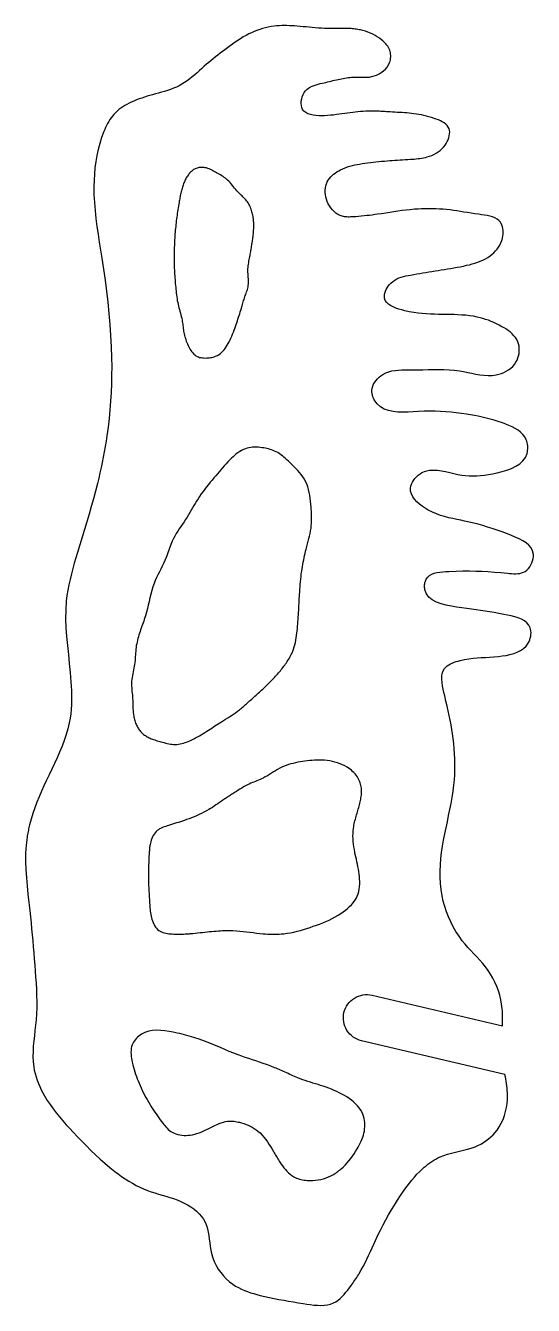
# Model space of a CAD drawing. Extents: x 0 to 235, y 0 to 140.
# Drawn here: x 173.14 to 189.4, y 98.26 to 139.23 of the extents above; entities that cross this region are included whole.
import ezdxf

# ---------------------------------------------------------------- set-up
doc = ezdxf.new("R2010")
doc.units = 0
doc.layers.add('CK_LEVEL_1', color=1, linetype='CONTINUOUS')

msp = doc.modelspace()

# ---------------------------------------------------------------- linework, layer by layer
at = {"layer": 'CK_LEVEL_1'}
msp.add_lwpolyline([(173.27, 113.648), (173.259, 113.603), (173.248, 113.559), (173.238, 113.515), (173.229, 113.47), (173.22, 113.426), (173.211, 113.381), (173.203, 113.336), (173.196, 113.291), (173.189, 113.247), (173.158, 112.991), (173.143, 112.732), (173.141, 112.473), (173.149, 112.211), (173.165, 111.949), (173.188, 111.686), (173.216, 111.423), (173.245, 111.16), (173.274, 110.897), (173.295, 110.703), (173.315, 110.509), (173.333, 110.315), (173.351, 110.121), (173.368, 109.928), (173.385, 109.735), (173.401, 109.542), (173.417, 109.349), (173.433, 109.156), (173.448, 108.961), (173.463, 108.767), (173.476, 108.572), (173.486, 108.377), (173.494, 108.182), (173.498, 107.986), (173.497, 107.79), (173.49, 107.594), (173.477, 107.398), (173.461, 107.23), (173.442, 107.061), (173.423, 106.893), (173.404, 106.725), (173.388, 106.558), (173.378, 106.391), (173.375, 106.225), (173.382, 106.059), (173.401, 105.895), (173.42, 105.787), (173.445, 105.68), (173.475, 105.574), (173.51, 105.469), (173.549, 105.365), (173.593, 105.263), (173.641, 105.162), (173.692, 105.062), (173.746, 104.965), (173.832, 104.823), (173.924, 104.685), (174.02, 104.551), (174.121, 104.421), (174.226, 104.293), (174.333, 104.168), (174.443, 104.044), (174.555, 103.922), (174.668, 103.801), (174.807, 103.654), (174.948, 103.507), (175.09, 103.362), (175.234, 103.22), (175.38, 103.079), (175.529, 102.942), (175.682, 102.807), (175.838, 102.676), (175.998, 102.549), (176.106, 102.467), (176.217, 102.387), (176.329, 102.311), (176.443, 102.237), (176.559, 102.167), (176.677, 102.102), (176.797, 102.041), (176.919, 101.985), (177.042, 101.935), (177.159, 101.894), (177.277, 101.857), (177.396, 101.822), (177.516, 101.788), (177.637, 101.754), (177.757, 101.718), (177.878, 101.679), (177.998, 101.636), (178.117, 101.586), (178.224, 101.535), (178.329, 101.478), (178.431, 101.416), (178.528, 101.347), (178.618, 101.273), (178.702, 101.193), (178.777, 101.108), (178.841, 101.017), (178.895, 100.92), (178.936, 100.819), (178.967, 100.713), (178.99, 100.604), (179.008, 100.492), (179.022, 100.377), (179.036, 100.262), (179.05, 100.146), (179.069, 100.031), (179.093, 99.917), (179.132, 99.786), (179.181, 99.659), (179.241, 99.536), (179.31, 99.419), (179.388, 99.307), (179.474, 99.202), (179.568, 99.105), (179.669, 99.015), (179.777, 98.935), (179.865, 98.878), (179.957, 98.827), (180.052, 98.78), (180.149, 98.738), (180.247, 98.701), (180.347, 98.666), (180.448, 98.635), (180.549, 98.607), (180.651, 98.58), (180.802, 98.543), (180.953, 98.509), (181.103, 98.478), (181.254, 98.449), (181.407, 98.421), (181.56, 98.394), (181.716, 98.369), (181.873, 98.343), (182.034, 98.318), (182.146, 98.3), (182.259, 98.284), (182.372, 98.27), (182.484, 98.261), (182.594, 98.258), (182.702, 98.263), (182.806, 98.276), (182.906, 98.301), (183.002, 98.337), (183.076, 98.377), (183.147, 98.425), (183.214, 98.48), (183.279, 98.541), (183.34, 98.607), (183.4, 98.677), (183.457, 98.749), (183.512, 98.822), (183.566, 98.896), (183.597, 98.939), (183.627, 98.982), (183.657, 99.025), (183.687, 99.067), (183.716, 99.11), (183.744, 99.153), (183.772, 99.196), (183.8, 99.239), (183.826, 99.283), (183.891, 99.394), (183.953, 99.508), (184.013, 99.624), (184.07, 99.742), (184.126, 99.86), (184.181, 99.98), (184.235, 100.099), (184.29, 100.219), (184.345, 100.338), (184.424, 100.505), (184.505, 100.67), (184.589, 100.833), (184.676, 100.995), (184.765, 101.155), (184.857, 101.314), (184.951, 101.471), (185.049, 101.626), (185.15, 101.779), (185.218, 101.88), (185.289, 101.981), (185.361, 102.08), (185.436, 102.177), (185.513, 102.272), (185.592, 102.365), (185.675, 102.456), (185.761, 102.544), (185.85, 102.628), (185.907, 102.679), (185.966, 102.729), (186.026, 102.777), (186.088, 102.822), (186.15, 102.866), (186.215, 102.907), (186.28, 102.945), (186.347, 102.981), (186.415, 103.013), (186.535, 103.06), (186.657, 103.1), (186.782, 103.134), (186.908, 103.164), (187.035, 103.194), (187.162, 103.223), (187.288, 103.256), (187.412, 103.294), (187.535, 103.338), (187.625, 103.378), (187.714, 103.423), (187.8, 103.473), (187.883, 103.528), (187.962, 103.587), (188.038, 103.652), (188.109, 103.72), (188.176, 103.793), (188.238, 103.87), (188.311, 103.978), (188.375, 104.092), (188.43, 104.211), (188.476, 104.335), (188.512, 104.461), (188.54, 104.591), (188.56, 104.721), (188.571, 104.852), (188.573, 104.983), (188.571, 105.059), (188.567, 105.134), (188.56, 105.209), (188.551, 105.283), (188.541, 105.358), (188.53, 105.432), (188.517, 105.506), (188.504, 105.579), (188.491, 105.653), (183.896, 106.729, -0.414214), (183.337, 107.631, -0.414214), (184.238, 108.191), (188.411, 107.214), (188.412, 107.273), (188.414, 107.333), (188.415, 107.393), (188.415, 107.453), (188.415, 107.513), (188.414, 107.573), (188.412, 107.633), (188.408, 107.692), (188.404, 107.752), (188.386, 107.898), (188.36, 108.042), (188.325, 108.186), (188.282, 108.327), (188.23, 108.466), (188.172, 108.602), (188.105, 108.733), (188.032, 108.861), (187.951, 108.983), (187.868, 109.096), (187.78, 109.204), (187.688, 109.31), (187.593, 109.413), (187.497, 109.515), (187.402, 109.618), (187.307, 109.721), (187.215, 109.826), (187.126, 109.935), (187.021, 110.076), (186.924, 110.224), (186.835, 110.377), (186.755, 110.534), (186.682, 110.696), (186.618, 110.861), (186.563, 111.029), (186.516, 111.2), (186.479, 111.372), (186.448, 111.569), (186.428, 111.767), (186.419, 111.966), (186.418, 112.165), (186.427, 112.364), (186.442, 112.564), (186.465, 112.762), (186.493, 112.961), (186.527, 113.158), (186.564, 113.354), (186.605, 113.549), (186.647, 113.744), (186.689, 113.939), (186.73, 114.133), (186.769, 114.328), (186.804, 114.524), (186.835, 114.721), (186.859, 114.919), (186.874, 115.085), (186.884, 115.252), (186.889, 115.419), (186.889, 115.586), (186.886, 115.752), (186.878, 115.918), (186.867, 116.082), (186.852, 116.245), (186.834, 116.405), (186.814, 116.553), (186.791, 116.699), (186.766, 116.845), (186.739, 116.992), (186.708, 117.14), (186.676, 117.291), (186.641, 117.445), (186.603, 117.604), (186.564, 117.769), (186.538, 117.877), (186.513, 117.985), (186.492, 118.094), (186.476, 118.2), (186.468, 118.304), (186.47, 118.402), (186.484, 118.494), (186.513, 118.578), (186.558, 118.652), (186.596, 118.694), (186.64, 118.732), (186.691, 118.766), (186.746, 118.796), (186.805, 118.823), (186.866, 118.847), (186.93, 118.869), (186.995, 118.888), (187.06, 118.904), (187.199, 118.935), (187.335, 118.958), (187.469, 118.975), (187.601, 118.988), (187.734, 118.997), (187.867, 119.006), (188.002, 119.014), (188.139, 119.023), (188.28, 119.036), (188.404, 119.05), (188.528, 119.069), (188.652, 119.094), (188.772, 119.127), (188.886, 119.169), (188.991, 119.222), (189.087, 119.288), (189.169, 119.367), (189.237, 119.463), (189.263, 119.513), (189.285, 119.567), (189.303, 119.623), (189.316, 119.68), (189.324, 119.738), (189.326, 119.795), (189.324, 119.851), (189.315, 119.905), (189.301, 119.955), (189.257, 120.041), (189.193, 120.114), (189.113, 120.176), (189.02, 120.228), (188.915, 120.271), (188.804, 120.306), (188.688, 120.336), (188.57, 120.361), (188.455, 120.383), (188.296, 120.412), (188.144, 120.438), (187.998, 120.461), (187.855, 120.483), (187.713, 120.504), (187.569, 120.524), (187.422, 120.545), (187.269, 120.566), (187.108, 120.588), (186.943, 120.612), (186.775, 120.64), (186.607, 120.674), (186.446, 120.718), (186.297, 120.774), (186.165, 120.845), (186.056, 120.933), (185.975, 121.04), (185.928, 121.17), (185.922, 121.208), (185.918, 121.246), (185.918, 121.286), (185.919, 121.325), (185.924, 121.364), (185.931, 121.403), (185.942, 121.44), (185.955, 121.475), (185.971, 121.508), (186.017, 121.573), (186.077, 121.625), (186.147, 121.666), (186.227, 121.697), (186.314, 121.72), (186.407, 121.736), (186.503, 121.747), (186.601, 121.754), (186.698, 121.759), (186.926, 121.768), (187.143, 121.772), (187.352, 121.773), (187.555, 121.769), (187.754, 121.762), (187.953, 121.752), (188.154, 121.738), (188.359, 121.721), (188.572, 121.701), (188.638, 121.694), (188.705, 121.689), (188.772, 121.685), (188.838, 121.684), (188.902, 121.687), (188.965, 121.695), (189.026, 121.709), (189.084, 121.73), (189.139, 121.759), (189.193, 121.799), (189.242, 121.849), (189.286, 121.905), (189.324, 121.967), (189.355, 122.033), (189.379, 122.101), (189.395, 122.17), (189.403, 122.238), (189.402, 122.304), (189.378, 122.411), (189.328, 122.507), (189.256, 122.593), (189.166, 122.67), (189.061, 122.74), (188.946, 122.802), (188.823, 122.859), (188.696, 122.911), (188.569, 122.96), (188.403, 123.021), (188.242, 123.078), (188.086, 123.131), (187.934, 123.179), (187.785, 123.224), (187.638, 123.265), (187.492, 123.303), (187.346, 123.338), (187.2, 123.37), (187.074, 123.396), (186.947, 123.421), (186.82, 123.448), (186.691, 123.477), (186.561, 123.511), (186.431, 123.551), (186.3, 123.599), (186.168, 123.655), (186.036, 123.723), (185.938, 123.78), (185.843, 123.844), (185.753, 123.914), (185.67, 123.988), (185.598, 124.067), (185.539, 124.15), (185.495, 124.237), (185.47, 124.327), (185.466, 124.419), (185.476, 124.484), (185.497, 124.548), (185.526, 124.612), (185.564, 124.673), (185.608, 124.732), (185.659, 124.787), (185.714, 124.837), (185.773, 124.881), (185.834, 124.919), (185.952, 124.969), (186.075, 124.996), (186.201, 125.004), (186.33, 124.997), (186.461, 124.979), (186.592, 124.952), (186.724, 124.921), (186.855, 124.89), (186.985, 124.863), (187.107, 124.842), (187.228, 124.828), (187.348, 124.82), (187.468, 124.817), (187.589, 124.82), (187.71, 124.829), (187.834, 124.842), (187.961, 124.86), (188.09, 124.882), (188.246, 124.914), (188.402, 124.953), (188.557, 125), (188.704, 125.056), (188.841, 125.124), (188.963, 125.205), (189.066, 125.299), (189.146, 125.409), (189.199, 125.534), (189.21, 125.581), (189.218, 125.629), (189.222, 125.679), (189.223, 125.729), (189.22, 125.779), (189.213, 125.829), (189.203, 125.878), (189.19, 125.925), (189.173, 125.971), (189.126, 126.061), (189.065, 126.142), (188.992, 126.214), (188.91, 126.278), (188.819, 126.335), (188.721, 126.386), (188.619, 126.432), (188.515, 126.473), (188.41, 126.511), (188.278, 126.556), (188.148, 126.596), (188.019, 126.633), (187.891, 126.666), (187.764, 126.696), (187.638, 126.724), (187.512, 126.749), (187.387, 126.771), (187.262, 126.792), (187.098, 126.816), (186.934, 126.836), (186.768, 126.854), (186.601, 126.867), (186.431, 126.877), (186.259, 126.883), (186.083, 126.885), (185.903, 126.884), (185.719, 126.877), (185.555, 126.869), (185.39, 126.861), (185.226, 126.857), (185.065, 126.861), (184.91, 126.876), (184.764, 126.906), (184.628, 126.954), (184.505, 127.025), (184.397, 127.122), (184.365, 127.162), (184.334, 127.205), (184.307, 127.251), (184.283, 127.299), (184.263, 127.348), (184.248, 127.399), (184.237, 127.451), (184.231, 127.502), (184.231, 127.554), (184.24, 127.622), (184.259, 127.688), (184.286, 127.752), (184.322, 127.813), (184.364, 127.872), (184.412, 127.926), (184.464, 127.976), (184.52, 128.021), (184.579, 128.061), (184.674, 128.111), (184.772, 128.149), (184.874, 128.176), (184.978, 128.194), (185.084, 128.205), (185.191, 128.21), (185.3, 128.212), (185.409, 128.212), (185.517, 128.211), (185.69, 128.213), (185.862, 128.216), (186.032, 128.22), (186.201, 128.224), (186.369, 128.226), (186.536, 128.223), (186.703, 128.216), (186.87, 128.202), (187.037, 128.179), (187.167, 128.156), (187.298, 128.129), (187.428, 128.101), (187.558, 128.075), (187.689, 128.053), (187.82, 128.036), (187.951, 128.029), (188.082, 128.033), (188.213, 128.05), (188.296, 128.069), (188.378, 128.095), (188.458, 128.127), (188.535, 128.165), (188.609, 128.21), (188.677, 128.261), (188.74, 128.318), (188.796, 128.382), (188.844, 128.452), (188.88, 128.519), (188.908, 128.59), (188.93, 128.664), (188.944, 128.739), (188.951, 128.816), (188.951, 128.892), (188.943, 128.967), (188.927, 129.04), (188.904, 129.109), (188.87, 129.179), (188.829, 129.243), (188.78, 129.304), (188.726, 129.36), (188.666, 129.413), (188.603, 129.462), (188.536, 129.509), (188.467, 129.552), (188.397, 129.593), (188.311, 129.64), (188.225, 129.684), (188.138, 129.725), (188.051, 129.762), (187.963, 129.796), (187.874, 129.827), (187.784, 129.855), (187.693, 129.879), (187.602, 129.901), (187.481, 129.924), (187.358, 129.942), (187.235, 129.956), (187.111, 129.966), (186.986, 129.974), (186.862, 129.979), (186.739, 129.982), (186.617, 129.984), (186.496, 129.985), (186.365, 129.987), (186.235, 129.989), (186.106, 129.994), (185.976, 130), (185.844, 130.011), (185.71, 130.025), (185.572, 130.045), (185.429, 130.072), (185.281, 130.105), (185.186, 130.13), (185.091, 130.158), (184.999, 130.19), (184.911, 130.227), (184.831, 130.27), (184.761, 130.318), (184.704, 130.372), (184.661, 130.434), (184.636, 130.503), (184.63, 130.555), (184.633, 130.611), (184.644, 130.668), (184.662, 130.725), (184.687, 130.783), (184.718, 130.839), (184.753, 130.893), (184.793, 130.944), (184.836, 130.99), (184.896, 131.042), (184.96, 131.086), (185.027, 131.123), (185.097, 131.153), (185.17, 131.178), (185.244, 131.199), (185.319, 131.217), (185.395, 131.232), (185.472, 131.246), (185.57, 131.264), (185.669, 131.281), (185.766, 131.298), (185.864, 131.315), (185.961, 131.331), (186.058, 131.347), (186.155, 131.363), (186.252, 131.378), (186.349, 131.394), (186.45, 131.409), (186.552, 131.425), (186.653, 131.441), (186.755, 131.458), (186.857, 131.475), (186.959, 131.494), (187.061, 131.513), (187.163, 131.534), (187.265, 131.557), (187.354, 131.578), (187.443, 131.602), (187.531, 131.628), (187.618, 131.656), (187.703, 131.688), (187.786, 131.724), (187.867, 131.765), (187.945, 131.81), (188.02, 131.861), (188.08, 131.909), (188.138, 131.96), (188.192, 132.016), (188.242, 132.076), (188.287, 132.14), (188.327, 132.207), (188.361, 132.278), (188.389, 132.353), (188.411, 132.431), (188.422, 132.491), (188.43, 132.551), (188.433, 132.612), (188.431, 132.673), (188.425, 132.732), (188.413, 132.789), (188.397, 132.842), (188.375, 132.892), (188.348, 132.938), (188.298, 132.994), (188.237, 133.04), (188.168, 133.078), (188.091, 133.107), (188.008, 133.131), (187.921, 133.15), (187.832, 133.165), (187.741, 133.178), (187.651, 133.191), (187.528, 133.208), (187.408, 133.227), (187.292, 133.245), (187.178, 133.264), (187.066, 133.282), (186.955, 133.299), (186.844, 133.315), (186.733, 133.329), (186.622, 133.341), (186.51, 133.351), (186.398, 133.359), (186.284, 133.364), (186.169, 133.367), (186.054, 133.368), (185.939, 133.367), (185.824, 133.363), (185.708, 133.358), (185.593, 133.35), (185.46, 133.338), (185.328, 133.323), (185.197, 133.307), (185.065, 133.288), (184.934, 133.269), (184.804, 133.249), (184.673, 133.229), (184.543, 133.21), (184.413, 133.191), (184.326, 133.179), (184.239, 133.167), (184.153, 133.157), (184.065, 133.147), (183.978, 133.137), (183.89, 133.129), (183.802, 133.121), (183.713, 133.114), (183.624, 133.109), (183.585, 133.106), (183.546, 133.105), (183.507, 133.104), (183.469, 133.104), (183.43, 133.105), (183.392, 133.108), (183.355, 133.112), (183.317, 133.119), (183.281, 133.127), (183.211, 133.152), (183.144, 133.186), (183.081, 133.228), (183.022, 133.277), (182.967, 133.333), (182.918, 133.394), (182.873, 133.461), (182.834, 133.531), (182.801, 133.605), (182.776, 133.675), (182.757, 133.746), (182.744, 133.819), (182.738, 133.891), (182.737, 133.963), (182.743, 134.033), (182.756, 134.102), (182.776, 134.168), (182.803, 134.231), (182.834, 134.286), (182.87, 134.337), (182.911, 134.385), (182.957, 134.43), (183.006, 134.472), (183.058, 134.512), (183.113, 134.548), (183.169, 134.581), (183.227, 134.612), (183.301, 134.647), (183.376, 134.678), (183.452, 134.705), (183.528, 134.729), (183.605, 134.75), (183.683, 134.769), (183.761, 134.785), (183.839, 134.8), (183.918, 134.814), (184.007, 134.827), (184.095, 134.84), (184.184, 134.852), (184.272, 134.863), (184.361, 134.872), (184.45, 134.881), (184.539, 134.89), (184.629, 134.897), (184.718, 134.904), (184.801, 134.91), (184.884, 134.916), (184.967, 134.921), (185.05, 134.927), (185.133, 134.932), (185.216, 134.937), (185.299, 134.942), (185.383, 134.947), (185.466, 134.953), (185.527, 134.957), (185.587, 134.961), (185.648, 134.967), (185.708, 134.973), (185.768, 134.98), (185.828, 134.989), (185.887, 135), (185.946, 135.012), (186.004, 135.027), (186.077, 135.05), (186.148, 135.077), (186.218, 135.108), (186.285, 135.145), (186.35, 135.186), (186.412, 135.233), (186.47, 135.285), (186.524, 135.343), (186.574, 135.407), (186.61, 135.462), (186.642, 135.52), (186.67, 135.58), (186.693, 135.641), (186.709, 135.703), (186.719, 135.763), (186.722, 135.822), (186.716, 135.879), (186.701, 135.932), (186.675, 135.985), (186.639, 136.032), (186.594, 136.076), (186.542, 136.115), (186.485, 136.151), (186.423, 136.183), (186.359, 136.212), (186.292, 136.238), (186.226, 136.262), (186.141, 136.29), (186.058, 136.315), (185.977, 136.337), (185.896, 136.356), (185.816, 136.372), (185.736, 136.387), (185.656, 136.399), (185.576, 136.41), (185.495, 136.42), (185.422, 136.427), (185.347, 136.434), (185.272, 136.44), (185.197, 136.445), (185.121, 136.45), (185.045, 136.455), (184.969, 136.459), (184.894, 136.464), (184.818, 136.468), (184.759, 136.472), (184.699, 136.475), (184.64, 136.479), (184.581, 136.482), (184.522, 136.485), (184.463, 136.488), (184.404, 136.49), (184.345, 136.491), (184.285, 136.492), (184.201, 136.492), (184.117, 136.491), (184.033, 136.488), (183.949, 136.483), (183.865, 136.478), (183.781, 136.471), (183.698, 136.463), (183.616, 136.454), (183.535, 136.444), (183.447, 136.432), (183.36, 136.419), (183.272, 136.406), (183.184, 136.393), (183.095, 136.381), (183.004, 136.369), (182.91, 136.36), (182.813, 136.352), (182.712, 136.347), (182.62, 136.345), (182.527, 136.346), (182.435, 136.352), (182.345, 136.364), (182.26, 136.383), (182.182, 136.409), (182.114, 136.445), (182.056, 136.492), (182.012, 136.55), (181.987, 136.607), (181.972, 136.671), (181.967, 136.74), (181.97, 136.812), (181.982, 136.884), (182.003, 136.956), (182.031, 137.025), (182.066, 137.089), (182.107, 137.146), (182.153, 137.193), (182.205, 137.233), (182.26, 137.267), (182.319, 137.295), (182.38, 137.319), (182.444, 137.339), (182.509, 137.357), (182.574, 137.373), (182.64, 137.388), (182.698, 137.401), (182.755, 137.415), (182.811, 137.429), (182.868, 137.442), (182.924, 137.456), (182.98, 137.469), (183.036, 137.483), (183.092, 137.496), (183.148, 137.509), (183.201, 137.52), (183.254, 137.532), (183.308, 137.542), (183.361, 137.552), (183.415, 137.561), (183.469, 137.568), (183.523, 137.574), (183.578, 137.579), (183.632, 137.581), (183.697, 137.582), (183.763, 137.581), (183.828, 137.579), (183.894, 137.577), (183.959, 137.576), (184.025, 137.576), (184.091, 137.579), (184.156, 137.586), (184.221, 137.598), (184.302, 137.62), (184.382, 137.649), (184.459, 137.687), (184.532, 137.732), (184.6, 137.783), (184.662, 137.841), (184.716, 137.906), (184.761, 137.976), (184.796, 138.051), (184.811, 138.094), (184.822, 138.138), (184.829, 138.183), (184.833, 138.228), (184.834, 138.273), (184.831, 138.318), (184.825, 138.363), (184.815, 138.406), (184.802, 138.448), (184.784, 138.491), (184.762, 138.532), (184.738, 138.571), (184.711, 138.608), (184.681, 138.644), (184.649, 138.679), (184.615, 138.712), (184.579, 138.744), (184.543, 138.774), (184.475, 138.825), (184.404, 138.873), (184.332, 138.916), (184.257, 138.956), (184.181, 138.991), (184.103, 139.022), (184.024, 139.05), (183.944, 139.073), (183.863, 139.093), (183.821, 139.101), (183.778, 139.109), (183.736, 139.115), (183.693, 139.121), (183.65, 139.126), (183.607, 139.131), (183.564, 139.134), (183.521, 139.137), (183.478, 139.139), (183.393, 139.143), (183.307, 139.144), (183.222, 139.144), (183.137, 139.144), (183.052, 139.143), (182.966, 139.142), (182.881, 139.142), (182.796, 139.142), (182.711, 139.144), (182.613, 139.148), (182.516, 139.154), (182.419, 139.161), (182.321, 139.169), (182.224, 139.178), (182.126, 139.188), (182.029, 139.197), (181.931, 139.206), (181.834, 139.214), (181.752, 139.22), (181.67, 139.226), (181.588, 139.229), (181.506, 139.232), (181.424, 139.232), (181.342, 139.231), (181.26, 139.227), (181.179, 139.221), (181.097, 139.212), (181.004, 139.199), (180.912, 139.181), (180.82, 139.16), (180.729, 139.136), (180.639, 139.108), (180.55, 139.077), (180.462, 139.043), (180.376, 139.005), (180.291, 138.965), (180.2, 138.917), (180.111, 138.867), (180.024, 138.813), (179.938, 138.758), (179.854, 138.7), (179.77, 138.641), (179.687, 138.581), (179.605, 138.519), (179.523, 138.458), (179.448, 138.401), (179.374, 138.345), (179.299, 138.288), (179.226, 138.23), (179.152, 138.172), (179.079, 138.113), (179.006, 138.054), (178.935, 137.993), (178.863, 137.932), (178.786, 137.863), (178.71, 137.794), (178.633, 137.725), (178.556, 137.657), (178.478, 137.59), (178.399, 137.525), (178.318, 137.464), (178.234, 137.406), (178.148, 137.353), (178.061, 137.306), (177.97, 137.263), (177.878, 137.225), (177.783, 137.19), (177.687, 137.157), (177.59, 137.127), (177.492, 137.098), (177.394, 137.071), (177.296, 137.044), (177.208, 137.019), (177.121, 136.994), (177.034, 136.968), (176.948, 136.941), (176.862, 136.913), (176.777, 136.883), (176.692, 136.851), (176.609, 136.817), (176.525, 136.78), (176.456, 136.746), (176.388, 136.711), (176.322, 136.673), (176.256, 136.632), (176.193, 136.589), (176.132, 136.544), (176.074, 136.495), (176.018, 136.444), (175.966, 136.389), (175.921, 136.336), (175.878, 136.28), (175.839, 136.222), (175.802, 136.161), (175.767, 136.1), (175.734, 136.036), (175.703, 135.972), (175.674, 135.906), (175.647, 135.84), (175.576, 135.652), (175.516, 135.461), (175.464, 135.268), (175.422, 135.073), (175.388, 134.876), (175.362, 134.678), (175.343, 134.479), (175.332, 134.28), (175.328, 134.081), (175.331, 133.825), (175.344, 133.569), (175.365, 133.314), (175.392, 133.059), (175.425, 132.805), (175.461, 132.551), (175.5, 132.297), (175.54, 132.043), (175.58, 131.789), (175.633, 131.435), (175.684, 131.081), (175.73, 130.727), (175.772, 130.373), (175.809, 130.018), (175.84, 129.663), (175.865, 129.307), (175.884, 128.951), (175.895, 128.595), (175.898, 128.317), (175.896, 128.039), (175.89, 127.761), (175.878, 127.483), (175.862, 127.205), (175.84, 126.927), (175.814, 126.65), (175.781, 126.373), (175.744, 126.097), (175.718, 125.927), (175.691, 125.757), (175.661, 125.587), (175.629, 125.418), (175.596, 125.249), (175.56, 125.08), (175.523, 124.912), (175.484, 124.744), (175.443, 124.577), (175.38, 124.33), (175.313, 124.083), (175.244, 123.837), (175.173, 123.591), (175.099, 123.346), (175.025, 123.1), (174.95, 122.855), (174.875, 122.609), (174.8, 122.362), (174.749, 122.191), (174.699, 122.02), (174.651, 121.848), (174.606, 121.676), (174.564, 121.503), (174.526, 121.33), (174.493, 121.157), (174.466, 120.983), (174.445, 120.809), (174.426, 120.525), (174.423, 120.241), (174.433, 119.956), (174.453, 119.67), (174.479, 119.382), (174.51, 119.095), (174.541, 118.806), (174.57, 118.517), (174.594, 118.226), (174.603, 118.079), (174.609, 117.931), (174.612, 117.784), (174.612, 117.637), (174.608, 117.491), (174.599, 117.345), (174.585, 117.2), (174.566, 117.056), (174.541, 116.914), (174.497, 116.722), (174.443, 116.533), (174.379, 116.345), (174.308, 116.159), (174.231, 115.975), (174.15, 115.791), (174.065, 115.609), (173.978, 115.426), (173.891, 115.244), (173.809, 115.069), (173.728, 114.894), (173.65, 114.719), (173.575, 114.542), (173.503, 114.365), (173.436, 114.187), (173.375, 114.009), (173.319, 113.829), (173.27, 113.648)], format="xyb", close=True, dxfattribs=at)
for points in [[(177.921, 132.5), (177.917, 132.439), (177.913, 132.378), (177.91, 132.317), (177.907, 132.256), (177.904, 132.196), (177.902, 132.135), (177.9, 132.074), (177.899, 132.013), (177.898, 131.952), (177.897, 131.891), (177.896, 131.829), (177.897, 131.768), (177.897, 131.707), (177.898, 131.646), (177.899, 131.584), (177.901, 131.523), (177.903, 131.462), (177.906, 131.401), (177.909, 131.34), (177.913, 131.279), (177.917, 131.218), (177.921, 131.157), (177.926, 131.096), (177.931, 131.035), (177.936, 130.974), (177.942, 130.913), (177.947, 130.852), (177.953, 130.791), (177.96, 130.73), (177.966, 130.67), (177.973, 130.609), (177.981, 130.549), (177.99, 130.488), (178, 130.428), (178.012, 130.369), (178.024, 130.309), (178.038, 130.253), (178.052, 130.197), (178.067, 130.141), (178.082, 130.085), (178.098, 130.029), (178.113, 129.972), (178.127, 129.916), (178.14, 129.86), (178.151, 129.803), (178.159, 129.759), (178.165, 129.715), (178.172, 129.671), (178.177, 129.627), (178.183, 129.583), (178.189, 129.539), (178.195, 129.495), (178.202, 129.452), (178.21, 129.408), (178.219, 129.361), (178.23, 129.314), (178.243, 129.268), (178.257, 129.222), (178.272, 129.176), (178.288, 129.13), (178.306, 129.084), (178.325, 129.039), (178.346, 128.993), (178.366, 128.95), (178.388, 128.907), (178.411, 128.866), (178.437, 128.825), (178.464, 128.787), (178.493, 128.751), (178.524, 128.718), (178.558, 128.688), (178.594, 128.662), (178.632, 128.641), (178.673, 128.624), (178.715, 128.611), (178.759, 128.601), (178.804, 128.594), (178.85, 128.59), (178.896, 128.589), (178.943, 128.59), (178.99, 128.593), (179.03, 128.598), (179.069, 128.603), (179.108, 128.611), (179.146, 128.62), (179.184, 128.631), (179.22, 128.644), (179.255, 128.659), (179.29, 128.675), (179.323, 128.694), (179.371, 128.727), (179.415, 128.764), (179.457, 128.806), (179.497, 128.851), (179.534, 128.899), (179.568, 128.949), (179.6, 129.001), (179.631, 129.054), (179.659, 129.108), (179.689, 129.169), (179.718, 129.23), (179.744, 129.291), (179.77, 129.353), (179.794, 129.414), (179.817, 129.476), (179.84, 129.538), (179.862, 129.6), (179.883, 129.663), (179.903, 129.72), (179.922, 129.777), (179.941, 129.835), (179.96, 129.893), (179.979, 129.95), (179.998, 130.008), (180.016, 130.066), (180.034, 130.124), (180.051, 130.182), (180.063, 130.223), (180.075, 130.263), (180.086, 130.304), (180.098, 130.345), (180.11, 130.385), (180.122, 130.426), (180.135, 130.466), (180.148, 130.506), (180.162, 130.547), (180.176, 130.587), (180.191, 130.627), (180.205, 130.667), (180.22, 130.707), (180.233, 130.748), (180.246, 130.788), (180.257, 130.829), (180.266, 130.87), (180.273, 130.911), (180.278, 130.964), (180.28, 131.017), (180.279, 131.071), (180.277, 131.125), (180.273, 131.179), (180.269, 131.234), (180.265, 131.288), (180.262, 131.342), (180.262, 131.397), (180.263, 131.446), (180.266, 131.495), (180.271, 131.544), (180.278, 131.593), (180.285, 131.642), (180.294, 131.69), (180.302, 131.739), (180.312, 131.787), (180.321, 131.836), (180.328, 131.876), (180.336, 131.917), (180.343, 131.957), (180.35, 131.997), (180.357, 132.038), (180.364, 132.078), (180.371, 132.119), (180.377, 132.159), (180.384, 132.2), (180.391, 132.24), (180.397, 132.281), (180.403, 132.321), (180.409, 132.362), (180.415, 132.402), (180.421, 132.443), (180.426, 132.484), (180.431, 132.524), (180.435, 132.565), (180.439, 132.605), (180.442, 132.645), (180.444, 132.685), (180.447, 132.725), (180.448, 132.765), (180.449, 132.806), (180.449, 132.846), (180.448, 132.886), (180.446, 132.926), (180.444, 132.965), (180.441, 133.004), (180.436, 133.043), (180.431, 133.082), (180.425, 133.12), (180.418, 133.159), (180.41, 133.197), (180.401, 133.236), (180.391, 133.274), (180.378, 133.316), (180.363, 133.358), (180.348, 133.399), (180.33, 133.439), (180.311, 133.479), (180.29, 133.518), (180.268, 133.555), (180.244, 133.591), (180.218, 133.626), (180.19, 133.658), (180.162, 133.689), (180.132, 133.719), (180.102, 133.749), (180.071, 133.778), (180.039, 133.807), (180.008, 133.836), (179.978, 133.865), (179.948, 133.896), (179.909, 133.938), (179.872, 133.982), (179.835, 134.027), (179.8, 134.072), (179.764, 134.117), (179.728, 134.162), (179.69, 134.205), (179.652, 134.247), (179.611, 134.286), (179.576, 134.317), (179.54, 134.345), (179.502, 134.373), (179.463, 134.399), (179.423, 134.425), (179.383, 134.449), (179.342, 134.473), (179.301, 134.497), (179.259, 134.521), (179.22, 134.543), (179.18, 134.566), (179.141, 134.587), (179.101, 134.608), (179.06, 134.628), (179.019, 134.645), (178.977, 134.661), (178.935, 134.673), (178.891, 134.683), (178.859, 134.689), (178.826, 134.692), (178.794, 134.694), (178.761, 134.693), (178.728, 134.691), (178.696, 134.687), (178.664, 134.681), (178.633, 134.672), (178.602, 134.661), (178.575, 134.649), (178.548, 134.635), (178.521, 134.62), (178.496, 134.602), (178.472, 134.583), (178.449, 134.563), (178.426, 134.542), (178.405, 134.52), (178.384, 134.497), (178.363, 134.47), (178.342, 134.443), (178.323, 134.414), (178.305, 134.385), (178.287, 134.355), (178.271, 134.325), (178.256, 134.295), (178.241, 134.264), (178.227, 134.232), (178.213, 134.197), (178.199, 134.162), (178.186, 134.127), (178.173, 134.091), (178.161, 134.055), (178.15, 134.019), (178.14, 133.983), (178.13, 133.946), (178.121, 133.909), (178.112, 133.872), (178.104, 133.835), (178.096, 133.797), (178.089, 133.76), (178.082, 133.722), (178.075, 133.684), (178.069, 133.646), (178.062, 133.609), (178.056, 133.571), (178.046, 133.512), (178.037, 133.453), (178.027, 133.395), (178.018, 133.336), (178.008, 133.277), (177.999, 133.218), (177.991, 133.159), (177.982, 133.1), (177.974, 133.041), (177.967, 132.981), (177.96, 132.921), (177.953, 132.861), (177.947, 132.801), (177.941, 132.741), (177.935, 132.681), (177.93, 132.62), (177.925, 132.56), (177.921, 132.5)], [(181.882, 120.444), (181.886, 120.516), (181.889, 120.589), (181.893, 120.661), (181.897, 120.733), (181.901, 120.805), (181.906, 120.877), (181.91, 120.95), (181.914, 121.022), (181.919, 121.094), (181.925, 121.178), (181.931, 121.262), (181.937, 121.345), (181.944, 121.429), (181.952, 121.512), (181.961, 121.596), (181.971, 121.679), (181.982, 121.762), (181.994, 121.845), (182.006, 121.915), (182.018, 121.984), (182.031, 122.054), (182.046, 122.124), (182.06, 122.193), (182.076, 122.262), (182.092, 122.331), (182.109, 122.401), (182.127, 122.47), (182.149, 122.554), (182.171, 122.638), (182.193, 122.722), (182.214, 122.806), (182.234, 122.891), (182.252, 122.975), (182.268, 123.06), (182.281, 123.145), (182.291, 123.23), (182.296, 123.294), (182.299, 123.358), (182.3, 123.422), (182.3, 123.487), (182.299, 123.552), (182.296, 123.617), (182.292, 123.682), (182.288, 123.748), (182.283, 123.813), (182.276, 123.909), (182.267, 124.005), (182.256, 124.101), (182.243, 124.195), (182.226, 124.289), (182.205, 124.381), (182.179, 124.47), (182.147, 124.557), (182.109, 124.641), (182.068, 124.716), (182.022, 124.788), (181.97, 124.858), (181.915, 124.926), (181.856, 124.992), (181.795, 125.056), (181.732, 125.119), (181.668, 125.182), (181.603, 125.244), (181.556, 125.288), (181.509, 125.331), (181.462, 125.374), (181.415, 125.415), (181.366, 125.455), (181.317, 125.493), (181.266, 125.528), (181.214, 125.561), (181.16, 125.59), (181.114, 125.612), (181.067, 125.632), (181.02, 125.649), (180.971, 125.665), (180.921, 125.679), (180.871, 125.69), (180.82, 125.701), (180.768, 125.71), (180.716, 125.717), (180.655, 125.725), (180.594, 125.73), (180.532, 125.733), (180.471, 125.733), (180.411, 125.731), (180.351, 125.725), (180.292, 125.716), (180.234, 125.703), (180.178, 125.686), (180.116, 125.661), (180.056, 125.631), (179.998, 125.597), (179.942, 125.559), (179.887, 125.517), (179.834, 125.473), (179.783, 125.426), (179.732, 125.378), (179.683, 125.329), (179.622, 125.267), (179.563, 125.204), (179.505, 125.141), (179.448, 125.078), (179.392, 125.014), (179.337, 124.95), (179.282, 124.885), (179.228, 124.82), (179.174, 124.754), (179.114, 124.682), (179.055, 124.61), (178.996, 124.536), (178.938, 124.463), (178.88, 124.388), (178.824, 124.313), (178.768, 124.237), (178.715, 124.16), (178.663, 124.082), (178.617, 124.009), (178.572, 123.936), (178.528, 123.863), (178.485, 123.789), (178.442, 123.715), (178.399, 123.641), (178.355, 123.567), (178.31, 123.494), (178.265, 123.421), (178.215, 123.346), (178.164, 123.27), (178.113, 123.195), (178.062, 123.12), (178.013, 123.045), (177.965, 122.968), (177.919, 122.891), (177.877, 122.812), (177.838, 122.731), (177.813, 122.674), (177.79, 122.616), (177.769, 122.557), (177.748, 122.498), (177.728, 122.439), (177.708, 122.379), (177.688, 122.32), (177.667, 122.261), (177.644, 122.202), (177.605, 122.108), (177.562, 122.016), (177.518, 121.924), (177.472, 121.833), (177.425, 121.743), (177.38, 121.652), (177.335, 121.56), (177.294, 121.468), (177.256, 121.374), (177.216, 121.262), (177.182, 121.148), (177.151, 121.033), (177.123, 120.916), (177.096, 120.799), (177.069, 120.682), (177.042, 120.565), (177.012, 120.449), (176.979, 120.334), (176.962, 120.278), (176.943, 120.222), (176.924, 120.166), (176.904, 120.111), (176.884, 120.056), (176.864, 120), (176.844, 119.945), (176.824, 119.889), (176.805, 119.833), (176.786, 119.778), (176.769, 119.722), (176.752, 119.666), (176.737, 119.61), (176.722, 119.554), (176.709, 119.497), (176.698, 119.44), (176.687, 119.383), (176.679, 119.325), (176.672, 119.265), (176.667, 119.205), (176.662, 119.145), (176.658, 119.084), (176.654, 119.024), (176.65, 118.963), (176.645, 118.903), (176.639, 118.843), (176.631, 118.782), (176.621, 118.722), (176.609, 118.662), (176.597, 118.603), (176.584, 118.543), (176.571, 118.483), (176.56, 118.424), (176.549, 118.364), (176.541, 118.304), (176.536, 118.244), (176.534, 118.19), (176.534, 118.135), (176.536, 118.08), (176.539, 118.026), (176.543, 117.971), (176.548, 117.916), (176.554, 117.861), (176.559, 117.806), (176.563, 117.751), (176.567, 117.686), (176.57, 117.622), (176.572, 117.558), (176.574, 117.494), (176.577, 117.43), (176.58, 117.365), (176.584, 117.302), (176.59, 117.238), (176.598, 117.174), (176.604, 117.135), (176.611, 117.095), (176.619, 117.056), (176.629, 117.017), (176.639, 116.979), (176.651, 116.941), (176.664, 116.903), (176.679, 116.866), (176.695, 116.83), (176.71, 116.8), (176.726, 116.77), (176.743, 116.741), (176.761, 116.713), (176.781, 116.686), (176.801, 116.659), (176.822, 116.634), (176.845, 116.609), (176.868, 116.586), (176.894, 116.562), (176.92, 116.541), (176.947, 116.52), (176.976, 116.5), (177.004, 116.482), (177.034, 116.464), (177.064, 116.448), (177.095, 116.432), (177.126, 116.418), (177.164, 116.402), (177.202, 116.387), (177.24, 116.373), (177.279, 116.36), (177.318, 116.348), (177.357, 116.337), (177.397, 116.325), (177.437, 116.314), (177.477, 116.303), (177.526, 116.289), (177.576, 116.276), (177.626, 116.263), (177.677, 116.25), (177.727, 116.24), (177.777, 116.231), (177.828, 116.224), (177.878, 116.22), (177.929, 116.218), (177.982, 116.22), (178.035, 116.226), (178.088, 116.234), (178.141, 116.245), (178.194, 116.259), (178.246, 116.276), (178.297, 116.294), (178.348, 116.313), (178.398, 116.335), (178.462, 116.364), (178.525, 116.394), (178.587, 116.427), (178.647, 116.46), (178.707, 116.495), (178.767, 116.53), (178.826, 116.567), (178.884, 116.604), (178.943, 116.641), (178.995, 116.675), (179.048, 116.709), (179.101, 116.743), (179.153, 116.777), (179.206, 116.811), (179.259, 116.845), (179.311, 116.879), (179.364, 116.912), (179.418, 116.946), (179.482, 116.986), (179.547, 117.026), (179.612, 117.067), (179.676, 117.108), (179.74, 117.149), (179.804, 117.191), (179.866, 117.235), (179.927, 117.279), (179.988, 117.326), (180.021, 117.353), (180.053, 117.38), (180.086, 117.408), (180.118, 117.436), (180.15, 117.464), (180.182, 117.492), (180.213, 117.521), (180.245, 117.55), (180.277, 117.578), (180.312, 117.609), (180.347, 117.64), (180.382, 117.671), (180.417, 117.702), (180.452, 117.733), (180.487, 117.764), (180.522, 117.795), (180.557, 117.826), (180.592, 117.857), (180.628, 117.89), (180.664, 117.922), (180.699, 117.955), (180.735, 117.988), (180.77, 118.022), (180.805, 118.055), (180.84, 118.089), (180.875, 118.123), (180.91, 118.157), (180.944, 118.191), (180.978, 118.225), (181.012, 118.26), (181.046, 118.295), (181.079, 118.33), (181.112, 118.365), (181.145, 118.401), (181.178, 118.437), (181.21, 118.473), (181.24, 118.508), (181.27, 118.543), (181.3, 118.579), (181.329, 118.614), (181.358, 118.651), (181.386, 118.687), (181.414, 118.724), (181.442, 118.761), (181.469, 118.799), (181.494, 118.834), (181.518, 118.87), (181.542, 118.906), (181.565, 118.942), (181.587, 118.979), (181.608, 119.016), (181.629, 119.054), (181.648, 119.092), (181.667, 119.131), (181.696, 119.199), (181.721, 119.269), (181.744, 119.34), (181.764, 119.412), (181.781, 119.485), (181.796, 119.558), (181.809, 119.632), (181.82, 119.706), (181.83, 119.78), (181.839, 119.854), (181.846, 119.928), (181.853, 120.002), (181.859, 120.076), (181.864, 120.149), (181.869, 120.223), (181.874, 120.297), (181.878, 120.371), (181.882, 120.444)], [(181.406, 110.159), (181.514, 110.173), (181.621, 110.19), (181.728, 110.212), (181.834, 110.236), (181.939, 110.263), (182.044, 110.293), (182.148, 110.325), (182.252, 110.359), (182.355, 110.395), (182.457, 110.431), (182.558, 110.469), (182.659, 110.509), (182.758, 110.551), (182.857, 110.596), (182.955, 110.644), (183.051, 110.695), (183.146, 110.75), (183.24, 110.81), (183.312, 110.859), (183.382, 110.911), (183.45, 110.966), (183.514, 111.025), (183.575, 111.086), (183.631, 111.151), (183.681, 111.218), (183.725, 111.29), (183.762, 111.364), (183.789, 111.437), (183.81, 111.511), (183.826, 111.588), (183.835, 111.667), (183.841, 111.747), (183.841, 111.828), (183.838, 111.908), (183.832, 111.989), (183.823, 112.069), (183.812, 112.149), (183.798, 112.229), (183.783, 112.307), (183.767, 112.385), (183.751, 112.463), (183.733, 112.54), (183.716, 112.618), (183.7, 112.696), (183.684, 112.774), (183.669, 112.857), (183.655, 112.941), (183.643, 113.026), (183.634, 113.111), (183.628, 113.196), (183.625, 113.28), (183.626, 113.365), (183.631, 113.449), (183.639, 113.533), (183.647, 113.582), (183.655, 113.631), (183.665, 113.679), (183.676, 113.728), (183.688, 113.776), (183.701, 113.824), (183.714, 113.871), (183.728, 113.919), (183.742, 113.967), (183.755, 114.013), (183.769, 114.058), (183.782, 114.104), (183.795, 114.15), (183.808, 114.196), (183.82, 114.242), (183.832, 114.288), (183.844, 114.334), (183.855, 114.381), (183.864, 114.424), (183.873, 114.467), (183.881, 114.511), (183.887, 114.554), (183.893, 114.598), (183.896, 114.642), (183.898, 114.686), (183.899, 114.73), (183.897, 114.774), (183.893, 114.817), (183.887, 114.859), (183.878, 114.902), (183.868, 114.944), (183.856, 114.986), (183.841, 115.026), (183.824, 115.067), (183.806, 115.106), (183.785, 115.144), (183.757, 115.19), (183.725, 115.235), (183.69, 115.277), (183.654, 115.318), (183.614, 115.356), (183.573, 115.392), (183.53, 115.427), (183.485, 115.459), (183.439, 115.489), (183.365, 115.532), (183.289, 115.569), (183.21, 115.602), (183.13, 115.631), (183.048, 115.655), (182.965, 115.675), (182.88, 115.69), (182.796, 115.702), (182.711, 115.711), (182.633, 115.715), (182.554, 115.717), (182.476, 115.717), (182.397, 115.714), (182.319, 115.709), (182.241, 115.702), (182.163, 115.693), (182.085, 115.683), (182.006, 115.671), (181.931, 115.659), (181.856, 115.645), (181.781, 115.63), (181.706, 115.612), (181.633, 115.593), (181.56, 115.571), (181.489, 115.547), (181.418, 115.52), (181.349, 115.489), (181.281, 115.455), (181.213, 115.417), (181.147, 115.378), (181.081, 115.337), (181.015, 115.296), (180.949, 115.255), (180.883, 115.215), (180.816, 115.177), (180.748, 115.141), (180.699, 115.118), (180.65, 115.096), (180.601, 115.075), (180.551, 115.054), (180.502, 115.034), (180.452, 115.014), (180.402, 114.994), (180.353, 114.973), (180.304, 114.951), (180.243, 114.921), (180.183, 114.89), (180.123, 114.857), (180.064, 114.822), (180.006, 114.787), (179.948, 114.751), (179.89, 114.714), (179.833, 114.677), (179.775, 114.64), (179.746, 114.621), (179.718, 114.603), (179.689, 114.584), (179.66, 114.566), (179.631, 114.547), (179.602, 114.528), (179.574, 114.51), (179.545, 114.491), (179.517, 114.472), (179.46, 114.434), (179.404, 114.395), (179.348, 114.356), (179.292, 114.317), (179.236, 114.279), (179.179, 114.241), (179.122, 114.204), (179.064, 114.167), (179.006, 114.132), (178.93, 114.089), (178.854, 114.048), (178.776, 114.009), (178.697, 113.972), (178.617, 113.936), (178.536, 113.903), (178.456, 113.87), (178.374, 113.839), (178.293, 113.81), (178.229, 113.787), (178.166, 113.765), (178.102, 113.744), (178.038, 113.723), (177.974, 113.703), (177.91, 113.682), (177.845, 113.662), (177.779, 113.642), (177.713, 113.622), (177.671, 113.609), (177.629, 113.595), (177.587, 113.581), (177.546, 113.566), (177.505, 113.55), (177.466, 113.531), (177.429, 113.511), (177.393, 113.488), (177.359, 113.462), (177.322, 113.428), (177.288, 113.389), (177.258, 113.348), (177.231, 113.303), (177.206, 113.256), (177.185, 113.207), (177.167, 113.156), (177.151, 113.105), (177.138, 113.054), (177.13, 113.019), (177.124, 112.985), (177.118, 112.95), (177.114, 112.916), (177.11, 112.881), (177.106, 112.847), (177.104, 112.813), (177.101, 112.778), (177.099, 112.744), (177.095, 112.691), (177.092, 112.637), (177.09, 112.584), (177.087, 112.53), (177.085, 112.477), (177.083, 112.423), (177.081, 112.37), (177.08, 112.316), (177.079, 112.263), (177.078, 112.2), (177.077, 112.137), (177.077, 112.074), (177.077, 112.011), (177.077, 111.948), (177.078, 111.886), (177.079, 111.823), (177.08, 111.76), (177.082, 111.697), (177.084, 111.635), (177.087, 111.572), (177.09, 111.51), (177.093, 111.447), (177.097, 111.385), (177.1, 111.323), (177.104, 111.261), (177.108, 111.199), (177.112, 111.137), (177.115, 111.085), (177.119, 111.033), (177.122, 110.982), (177.127, 110.93), (177.133, 110.879), (177.14, 110.827), (177.149, 110.775), (177.159, 110.724), (177.171, 110.671), (177.186, 110.619), (177.204, 110.566), (177.224, 110.515), (177.246, 110.465), (177.272, 110.417), (177.301, 110.373), (177.333, 110.332), (177.369, 110.295), (177.409, 110.262), (177.448, 110.237), (177.491, 110.215), (177.536, 110.198), (177.584, 110.184), (177.632, 110.173), (177.682, 110.164), (177.733, 110.158), (177.784, 110.153), (177.834, 110.149), (177.888, 110.146), (177.94, 110.145), (177.993, 110.143), (178.045, 110.143), (178.096, 110.144), (178.148, 110.145), (178.199, 110.147), (178.251, 110.149), (178.302, 110.152), (178.324, 110.154), (178.346, 110.156), (178.368, 110.157), (178.39, 110.159), (178.412, 110.161), (178.434, 110.163), (178.456, 110.165), (178.477, 110.167), (178.499, 110.169), (178.575, 110.176), (178.651, 110.184), (178.727, 110.193), (178.803, 110.201), (178.879, 110.209), (178.954, 110.218), (179.03, 110.225), (179.106, 110.233), (179.182, 110.239), (179.248, 110.245), (179.315, 110.249), (179.382, 110.253), (179.448, 110.256), (179.515, 110.259), (179.582, 110.26), (179.649, 110.26), (179.715, 110.259), (179.782, 110.257), (179.89, 110.251), (179.997, 110.242), (180.105, 110.231), (180.212, 110.219), (180.32, 110.206), (180.427, 110.192), (180.534, 110.18), (180.642, 110.168), (180.75, 110.158), (180.823, 110.152), (180.896, 110.148), (180.969, 110.145), (181.042, 110.143), (181.115, 110.143), (181.188, 110.145), (181.261, 110.148), (181.334, 110.153), (181.406, 110.159)], [(180.969, 105.926), (180.857, 105.967), (180.744, 106.007), (180.631, 106.045), (180.518, 106.083), (180.404, 106.121), (180.29, 106.159), (180.177, 106.198), (180.064, 106.237), (179.951, 106.279), (179.807, 106.334), (179.665, 106.392), (179.522, 106.452), (179.38, 106.512), (179.239, 106.572), (179.097, 106.631), (178.955, 106.688), (178.812, 106.742), (178.669, 106.793), (178.597, 106.816), (178.525, 106.839), (178.452, 106.861), (178.378, 106.882), (178.304, 106.902), (178.23, 106.921), (178.154, 106.94), (178.077, 106.959), (178, 106.977), (177.869, 107.005), (177.736, 107.031), (177.603, 107.051), (177.469, 107.064), (177.338, 107.068), (177.209, 107.059), (177.084, 107.037), (176.964, 106.998), (176.851, 106.941), (176.809, 106.913), (176.768, 106.882), (176.729, 106.848), (176.692, 106.812), (176.658, 106.774), (176.627, 106.733), (176.6, 106.691), (176.576, 106.647), (176.556, 106.601), (176.537, 106.543), (176.525, 106.483), (176.518, 106.421), (176.516, 106.359), (176.519, 106.296), (176.525, 106.232), (176.534, 106.168), (176.545, 106.105), (176.558, 106.042), (176.576, 105.964), (176.596, 105.887), (176.617, 105.811), (176.639, 105.736), (176.664, 105.662), (176.689, 105.588), (176.716, 105.516), (176.744, 105.443), (176.773, 105.372), (176.806, 105.295), (176.841, 105.219), (176.876, 105.143), (176.913, 105.068), (176.951, 104.993), (176.991, 104.919), (177.031, 104.846), (177.073, 104.773), (177.115, 104.701), (177.155, 104.637), (177.195, 104.574), (177.235, 104.511), (177.277, 104.449), (177.32, 104.387), (177.363, 104.326), (177.407, 104.264), (177.452, 104.203), (177.498, 104.142), (177.531, 104.098), (177.564, 104.055), (177.599, 104.013), (177.635, 103.972), (177.672, 103.933), (177.71, 103.895), (177.75, 103.861), (177.793, 103.829), (177.837, 103.801), (177.894, 103.771), (177.954, 103.748), (178.017, 103.729), (178.081, 103.715), (178.147, 103.706), (178.214, 103.701), (178.281, 103.701), (178.348, 103.704), (178.414, 103.711), (178.486, 103.723), (178.557, 103.739), (178.627, 103.759), (178.695, 103.781), (178.763, 103.807), (178.83, 103.834), (178.896, 103.864), (178.962, 103.896), (179.028, 103.928), (179.091, 103.96), (179.154, 103.993), (179.217, 104.024), (179.281, 104.054), (179.345, 104.081), (179.409, 104.106), (179.475, 104.127), (179.541, 104.143), (179.608, 104.154), (179.649, 104.157), (179.691, 104.159), (179.733, 104.158), (179.776, 104.156), (179.818, 104.152), (179.861, 104.146), (179.903, 104.139), (179.945, 104.13), (179.988, 104.121), (180.06, 104.102), (180.131, 104.08), (180.2, 104.055), (180.269, 104.027), (180.335, 103.996), (180.4, 103.961), (180.462, 103.924), (180.523, 103.883), (180.58, 103.839), (180.648, 103.778), (180.712, 103.713), (180.772, 103.644), (180.829, 103.572), (180.883, 103.497), (180.935, 103.42), (180.985, 103.341), (181.033, 103.262), (181.08, 103.183), (181.103, 103.144), (181.125, 103.106), (181.147, 103.068), (181.17, 103.031), (181.193, 102.993), (181.216, 102.955), (181.239, 102.917), (181.263, 102.88), (181.287, 102.842), (181.327, 102.782), (181.369, 102.723), (181.413, 102.665), (181.46, 102.608), (181.508, 102.555), (181.559, 102.505), (181.613, 102.458), (181.669, 102.416), (181.729, 102.379), (181.773, 102.357), (181.818, 102.337), (181.864, 102.32), (181.911, 102.305), (181.96, 102.292), (182.009, 102.282), (182.058, 102.273), (182.108, 102.267), (182.159, 102.262), (182.247, 102.258), (182.334, 102.259), (182.422, 102.265), (182.509, 102.276), (182.594, 102.292), (182.679, 102.313), (182.762, 102.339), (182.842, 102.371), (182.921, 102.407), (182.959, 102.427), (182.997, 102.448), (183.035, 102.471), (183.072, 102.495), (183.107, 102.52), (183.143, 102.545), (183.177, 102.572), (183.211, 102.599), (183.245, 102.628), (183.312, 102.689), (183.376, 102.753), (183.437, 102.82), (183.496, 102.89), (183.553, 102.961), (183.607, 103.035), (183.659, 103.111), (183.708, 103.188), (183.756, 103.266), (183.791, 103.327), (183.825, 103.387), (183.856, 103.449), (183.886, 103.512), (183.913, 103.575), (183.937, 103.64), (183.958, 103.705), (183.976, 103.772), (183.989, 103.84), (183.999, 103.907), (184.003, 103.975), (184.004, 104.043), (184, 104.112), (183.992, 104.18), (183.98, 104.246), (183.963, 104.312), (183.941, 104.376), (183.915, 104.437), (183.874, 104.513), (183.825, 104.585), (183.77, 104.652), (183.71, 104.715), (183.645, 104.775), (183.576, 104.831), (183.503, 104.883), (183.429, 104.932), (183.352, 104.978), (183.27, 105.024), (183.187, 105.066), (183.103, 105.106), (183.019, 105.143), (182.933, 105.178), (182.847, 105.211), (182.761, 105.242), (182.674, 105.272), (182.587, 105.301), (182.505, 105.327), (182.424, 105.352), (182.342, 105.378), (182.26, 105.404), (182.178, 105.43), (182.097, 105.457), (182.016, 105.485), (181.936, 105.515), (181.856, 105.546), (181.805, 105.567), (181.754, 105.588), (181.703, 105.61), (181.653, 105.633), (181.602, 105.656), (181.552, 105.679), (181.502, 105.702), (181.451, 105.725), (181.401, 105.748), (181.353, 105.769), (181.306, 105.789), (181.258, 105.81), (181.21, 105.83), (181.162, 105.85), (181.114, 105.869), (181.066, 105.889), (181.018, 105.907), (180.969, 105.926)]]:
    msp.add_lwpolyline(points, close=True, dxfattribs=at)

doc.saveas('drawing.dxf')
